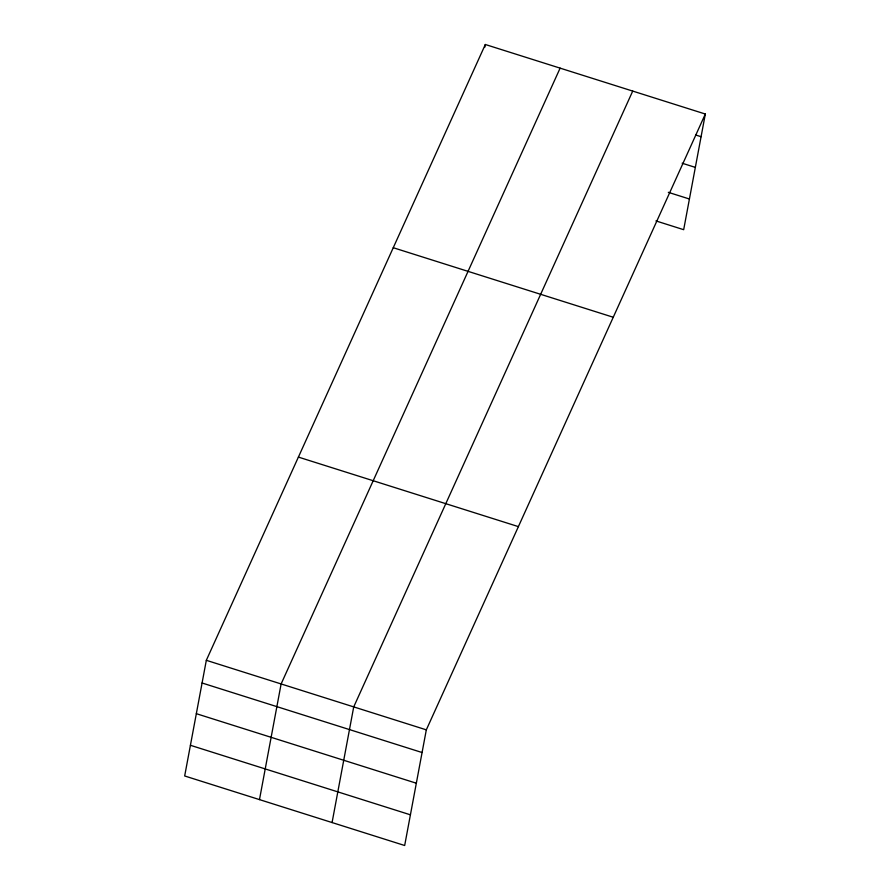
<?xml version="1.0" encoding="UTF-8"?>
<svg xmlns="http://www.w3.org/2000/svg" width="890" height="890" viewBox="0 0 890 890"><rect width="100%" height="100%" fill="white"/><g stroke="black" fill="none" stroke-linecap="round" stroke-linejoin="round"><path stroke-width="1.33" d="M206.324 660.313L184.675 775.969L404.672 845.5L426.321 729.845L705.325 114.031L485.328 44.5L206.324 660.313L426.321 729.845M259.48 799.609L281.118 683.954L560.122 68.141M332.07 822.56L353.719 706.905L632.723 91.08M484.828 47.17L485.328 44.5M705.325 114.031L683.676 229.687L655.952 220.92M695.802 135.035L701.075 136.704M682.14 163.215L695.335 167.387M668.301 192.329L689.416 199.004M393.258 247.72L613.255 317.252M298.395 457.093L518.392 526.624M202.075 682.997L422.071 752.528M196.334 713.68L416.331 783.211M190.416 745.286L410.412 814.817"/></g></svg>
